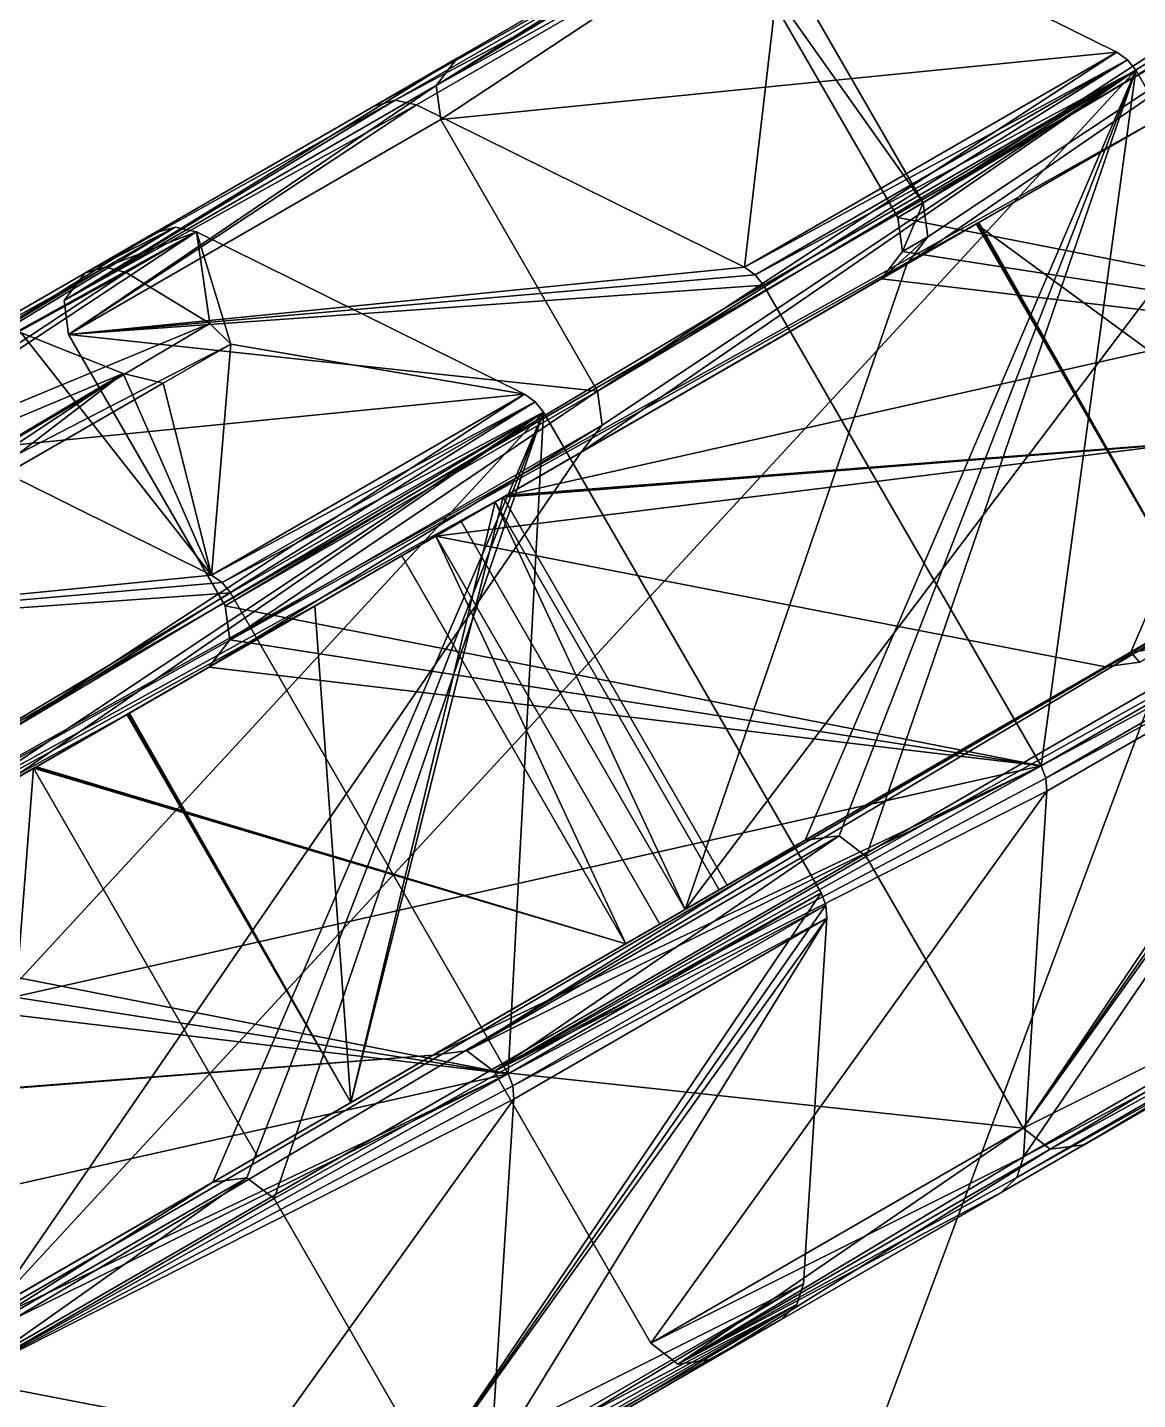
# Model space of a CAD drawing. Header units: millimetres. Extents: x -228 to 228, y -204 to 237.
# Drawn here: x -202.5 to -197.55, y -101.24 to -95.12 of the extents above; entities that cross this region are included whole.
import ezdxf

# ---------------------------------------------------------------- set-up
doc = ezdxf.new("R2010")
doc.units = ezdxf.units.MM
doc.header["$LTSCALE"] = 127.314815
for name, color, linetype in [('7944', 7, 'CONTINUOUS'), ('7966', 7, 'CONTINUOUS'), ('7967', 7, 'CONTINUOUS'), ('7968', 7, 'CONTINUOUS'), ('7969', 7, 'CONTINUOUS'), ('7970', 7, 'CONTINUOUS'), ('7971', 7, 'CONTINUOUS'), ('7972', 7, 'CONTINUOUS'), ('7973', 7, 'CONTINUOUS'), ('7974', 7, 'CONTINUOUS'), ('7975', 7, 'CONTINUOUS'), ('7976', 7, 'CONTINUOUS'), ('7977', 7, 'CONTINUOUS'), ('7978', 7, 'CONTINUOUS'), ('7979', 7, 'CONTINUOUS'), ('7980', 7, 'CONTINUOUS'), ('7981', 7, 'CONTINUOUS'), ('7982', 7, 'CONTINUOUS'), ('7983', 7, 'CONTINUOUS'), ('7984', 7, 'CONTINUOUS'), ('7985', 7, 'CONTINUOUS'), ('7990', 7, 'CONTINUOUS'), ('7994', 7, 'CONTINUOUS'), ('8001', 7, 'CONTINUOUS'), ('8002', 7, 'CONTINUOUS'), ('8003', 7, 'CONTINUOUS'), ('8004', 7, 'CONTINUOUS'), ('8007', 7, 'CONTINUOUS'), ('8008', 7, 'CONTINUOUS'), ('8009', 7, 'CONTINUOUS'), ('8011', 7, 'CONTINUOUS'), ('8018', 7, 'CONTINUOUS'), ('8019', 7, 'CONTINUOUS'), ('8020', 7, 'CONTINUOUS'), ('8032', 7, 'CONTINUOUS'), ('8033', 7, 'CONTINUOUS'), ('8036', 7, 'CONTINUOUS')]:
    doc.layers.add(name, color=color, linetype=linetype)

msp = doc.modelspace()

# ---------------------------------------------------------------- linework, layer by layer
at = {"layer": '7944', "color": 5, "linetype": 'Continuous'}
for points in [[(-210.8644, -103.0181, 262), (-214.7569, -94.3164, 262), (-184.3019, -87.6822, 964.5), (-210.8644, -103.0181, 262)], [(-209.8169, -105.1873, 262), (-183.2543, -89.8514, 964.5), (-176.7532, -102.0485, 964.5), (-209.8169, -105.1873, 262)]]:
    msp.add_3dface(points, dxfattribs=at)
at = {"layer": '7966', "color": 5, "linetype": 'Continuous'}
for points in [[(-205.0677, -82.561, 618.0253), (-205.0495, -118.3854, 262), (-190.358, -78.9933, 964.5), (-205.0677, -82.561, 618.0253)], [(-190.358, -78.9933, 964.5), (-205.0495, -118.3854, 262), (-178.4869, -103.0495, 964.5), (-190.358, -78.9933, 964.5)]]:
    msp.add_3dface(points, dxfattribs=at)
at = {"layer": '7967', "color": 5, "linetype": 'Continuous'}
for points in [[(-193.6337, -95.6286, 587.8598), (-197.2681, -97.727, 588.043), (-199.3798, -98.9462, 532.1962), (-193.6337, -95.6286, 587.8598)], [(-195.7453, -96.8478, 532.013), (-193.6337, -95.6286, 587.8598), (-199.3798, -98.9462, 532.1962), (-195.7453, -96.8478, 532.013)], [(-209.7371, -104.926, 262), (-202.6662, -100.8436, 445.279), (-196.6456, -97.3676, 608.2308), (-209.7371, -104.926, 262)], [(-201.4763, -100.1566, 476.749), (-196.6456, -97.3676, 608.2308), (-202.6662, -100.8436, 445.279), (-201.4763, -100.1566, 476.749)], [(-201.0608, -99.9167, 487.7385), (-196.6456, -97.3676, 608.2308), (-201.4763, -100.1566, 476.749), (-201.0608, -99.9167, 487.7385)], [(-199.3798, -98.9462, 532.1962), (-196.6456, -97.3676, 608.2308), (-201.0608, -99.9167, 487.7385), (-199.3798, -98.9462, 532.1962)], [(-197.2681, -97.727, 588.043), (-196.6456, -97.3676, 608.2308), (-199.3798, -98.9462, 532.1962), (-197.2681, -97.727, 588.043)], [(-197.5774, -97.9056, 483.5591), (-199.5674, -99.0545, 483.6594), (-199.6807, -99.1199, 480.6623), (-197.5774, -97.9056, 483.5591)], [(-197.6908, -97.971, 480.562), (-197.5774, -97.9056, 483.5591), (-199.6807, -99.1199, 480.6623), (-197.6908, -97.971, 480.562)], [(-199.0318, -98.7452, 445.0958), (-202.6662, -100.8436, 445.279), (-204.3284, -101.8032, 401.3209), (-199.0318, -98.7452, 445.0958)], [(-200.6939, -99.7049, 401.1376), (-199.0318, -98.7452, 445.0958), (-204.3284, -101.8032, 401.3209), (-200.6939, -99.7049, 401.1376)], [(-199.4163, -98.9672, 487.6556), (-201.0608, -99.9167, 487.7385), (-201.4763, -100.1566, 476.749), (-199.4163, -98.9672, 487.6556)], [(-199.5674, -99.0545, 483.6594), (-199.4163, -98.9672, 487.6556), (-201.4763, -100.1566, 476.749), (-199.5674, -99.0545, 483.6594)], [(-199.6807, -99.1199, 480.6623), (-199.5674, -99.0545, 483.6594), (-201.4763, -100.1566, 476.749), (-199.6807, -99.1199, 480.6623)], [(-199.8318, -99.2071, 476.6661), (-199.6807, -99.1199, 480.6623), (-201.4763, -100.1566, 476.749), (-199.8318, -99.2071, 476.6661)], [(-201.6761, -100.2719, 375.1624), (-205.3105, -102.3703, 375.3456), (-206.7082, -103.1772, 338.3808), (-201.6761, -100.2719, 375.1624)], [(-203.0738, -101.0789, 338.1976), (-201.6761, -100.2719, 375.1624), (-206.7082, -103.1772, 338.3808), (-203.0738, -101.0789, 338.1976)]]:
    msp.add_3dface(points, dxfattribs=at)
at = {"layer": '7968', "color": 5, "linetype": 'Continuous'}
for points in [[(-198.2555, -95.9877, 588.0423), (-194.6337, -93.8966, 587.8598), (-196.7453, -95.1158, 532.013), (-198.2555, -95.9877, 588.0423)], [(-200.3672, -97.2068, 532.1956), (-198.2555, -95.9877, 588.0423), (-196.7453, -95.1158, 532.013), (-200.3672, -97.2068, 532.1956)], [(-200.5674, -97.3224, 483.6594), (-198.5774, -96.1735, 483.5591), (-198.6908, -96.239, 480.562), (-200.5674, -97.3224, 483.6594)], [(-200.6807, -97.3879, 480.6623), (-200.5674, -97.3224, 483.6594), (-198.6908, -96.239, 480.562), (-200.6807, -97.3879, 480.6623)], [(-203.6537, -99.1043, 445.2784), (-200.0318, -97.0132, 445.0958), (-201.6939, -97.9728, 401.1376), (-203.6537, -99.1043, 445.2784)], [(-200.4163, -97.2352, 487.6556), (-200.5674, -97.3224, 483.6594), (-202.0482, -98.1774, 487.7379), (-200.4163, -97.2352, 487.6556)], [(-202.0482, -98.1774, 487.7379), (-200.5674, -97.3224, 483.6594), (-200.6807, -97.3879, 480.6623), (-202.0482, -98.1774, 487.7379)], [(-200.8318, -97.4751, 476.6661), (-202.0482, -98.1774, 487.7379), (-200.6807, -97.3879, 480.6623), (-200.8318, -97.4751, 476.6661)], [(-202.4637, -98.4173, 476.7484), (-202.0482, -98.1774, 487.7379), (-200.8318, -97.4751, 476.6661), (-202.4637, -98.4173, 476.7484)], [(-205.3158, -100.0639, 401.3202), (-203.6537, -99.1043, 445.2784), (-201.6939, -97.9728, 401.1376), (-205.3158, -100.0639, 401.3202)]]:
    msp.add_3dface(points, dxfattribs=at)
at = {"layer": '7969', "color": 5, "linetype": 'Continuous'}
for points in [[(-198.0587, -100.031, 445.087), (-198.7587, -98.8185, 445.087), (-200.4209, -99.7782, 401.1289), (-198.0587, -100.031, 445.087)], [(-199.7209, -100.9906, 401.1289), (-198.0587, -100.031, 445.087), (-200.4209, -99.7782, 401.1289), (-199.7209, -100.9906, 401.1289)], [(-201.403, -100.3452, 375.1537), (-202.8007, -101.1522, 338.1889), (-200.703, -101.5577, 375.1537), (-201.403, -100.3452, 375.1537)], [(-200.703, -101.5577, 375.1537), (-202.8007, -101.1522, 338.1889), (-202.1007, -102.3646, 338.1889), (-200.703, -101.5577, 375.1537)]]:
    msp.add_3dface(points, dxfattribs=at)
at = {"layer": '7970', "color": 5, "linetype": 'Continuous'}
for points in [[(-196.494, -99.3585, 445.0132), (-197.7857, -100.1043, 445.0783), (-199.4478, -101.0639, 401.1202), (-196.494, -99.3585, 445.0132)], [(-196.494, -99.3585, 445.0132), (-199.4478, -101.0639, 401.1202), (-198.1561, -100.3181, 401.0551), (-196.494, -99.3585, 445.0132)], [(-201.8277, -102.4379, 338.1802), (-200.536, -101.6921, 338.115), (-199.1383, -100.8852, 375.0798), (-201.8277, -102.4379, 338.1802)], [(-201.8277, -102.4379, 338.1802), (-199.1383, -100.8852, 375.0798), (-200.43, -101.631, 375.1449), (-201.8277, -102.4379, 338.1802)]]:
    msp.add_3dface(points, dxfattribs=at)
at = {"layer": '7971', "color": 5, "linetype": 'Continuous'}
for points in [[(-199.218, -96.2669, 401.0068), (-197.5559, -95.3073, 444.9649), (-197.9786, -98.4137, 401.0068), (-199.218, -96.2669, 401.0068)], [(-197.5559, -95.3073, 444.9649), (-196.3165, -97.454, 444.9649), (-197.9786, -98.4137, 401.0068), (-197.5559, -95.3073, 444.9649)], [(-200.2002, -96.8339, 375.0315), (-200.3584, -99.7877, 338.0667), (-201.5979, -97.6409, 338.0667), (-200.2002, -96.8339, 375.0315)], [(-198.9607, -98.9807, 375.0315), (-200.3584, -99.7877, 338.0667), (-200.2002, -96.8339, 375.0315), (-198.9607, -98.9807, 375.0315)]]:
    msp.add_3dface(points, dxfattribs=at)
at = {"layer": '7972', "color": 5, "linetype": 'Continuous'}
for points in [[(-200.5857, -95.2545, 445.0783), (-199.294, -94.5088, 445.0132), (-200.9561, -95.4684, 401.0551), (-200.5857, -95.2545, 445.0783)], [(-200.5857, -95.2545, 445.0783), (-200.9561, -95.4684, 401.0551), (-202.2478, -96.2142, 401.1202), (-200.5857, -95.2545, 445.0783)], [(-203.23, -96.7812, 375.1449), (-201.9383, -96.0354, 375.0798), (-202.2452, -96.2127, 366.9624), (-203.23, -96.7812, 375.1449)], [(-203.5369, -96.9584, 367.0275), (-203.23, -96.7812, 375.1449), (-202.2452, -96.2127, 366.9624), (-203.5369, -96.9584, 367.0275)]]:
    msp.add_3dface(points, dxfattribs=at)
at = {"layer": '7973', "color": 5, "linetype": 'Continuous'}
for points in [[(-198.5044, -95.9004, 483.5504), (-199.2044, -94.688, 483.5504), (-199.3177, -94.7534, 480.5532), (-198.5044, -95.9004, 483.5504)], [(-198.6177, -95.9658, 480.5532), (-198.5044, -95.9004, 483.5504), (-199.3177, -94.7534, 480.5532), (-198.6177, -95.9658, 480.5532)], [(-199.9587, -96.7401, 445.087), (-200.6587, -95.5276, 445.087), (-202.3209, -96.4873, 401.1289), (-199.9587, -96.7401, 445.087)], [(-201.6209, -97.6997, 401.1289), (-199.9587, -96.7401, 445.087), (-202.3209, -96.4873, 401.1289), (-201.6209, -97.6997, 401.1289)]]:
    msp.add_3dface(points, dxfattribs=at)
at = {"layer": '7974', "color": 5, "linetype": 'Continuous'}
for points in [[(-197.9522, -98.5265, 401.0082), (-196.29, -97.5669, 444.9664), (-198.0567, -100.1579, 401.0478), (-197.9522, -98.5265, 401.0082)], [(-198.0567, -100.1579, 401.0478), (-196.29, -97.5669, 444.9664), (-196.3945, -99.1983, 445.0059), (-198.0567, -100.1579, 401.0478)], [(-200.4365, -101.5319, 338.1078), (-200.332, -99.9005, 338.0682), (-198.9343, -99.0936, 375.033), (-200.4365, -101.5319, 338.1078)], [(-199.0388, -100.7249, 375.0726), (-200.4365, -101.5319, 338.1078), (-198.9343, -99.0936, 375.033), (-199.0388, -100.7249, 375.0726)]]:
    msp.add_3dface(points, dxfattribs=at)
at = {"layer": '7975', "color": 5, "linetype": 'Continuous'}
for points in [[(-200.7676, -95.4624, 401.0478), (-199.1055, -94.5028, 445.0059), (-199.3026, -96.1876, 401.0082), (-200.7676, -95.4624, 401.0478)], [(-199.3026, -96.1876, 401.0082), (-199.1055, -94.5028, 445.0059), (-197.6404, -95.228, 444.9664), (-199.3026, -96.1876, 401.0082)], [(-202.0632, -96.2104, 366.7823), (-201.7498, -96.0294, 375.0726), (-201.6898, -96.4393, 365.6859), (-202.0632, -96.2104, 366.7823)], [(-201.7498, -96.0294, 375.0726), (-200.2847, -96.7546, 375.033), (-201.5962, -96.5308, 364.5677), (-201.7498, -96.0294, 375.0726)], [(-201.6898, -96.4393, 365.6859), (-201.7498, -96.0294, 375.0726), (-201.5962, -96.5308, 364.5677), (-201.6898, -96.4393, 365.6859)], [(-201.6824, -97.5616, 338.0682), (-203.1475, -96.8364, 338.1078), (-202.5318, -96.481, 354.3904), (-201.6824, -97.5616, 338.0682)], [(-202.0763, -96.6624, 355.4644), (-201.6824, -97.5616, 338.0682), (-202.5318, -96.481, 354.3904), (-202.0763, -96.6624, 355.4644)], [(-201.5962, -96.5308, 364.5677), (-201.6824, -97.5616, 338.0682), (-201.8984, -96.7053, 356.5753), (-201.5962, -96.5308, 364.5677)], [(-200.2847, -96.7546, 375.033), (-201.6824, -97.5616, 338.0682), (-201.5962, -96.5308, 364.5677), (-200.2847, -96.7546, 375.033)], [(-201.8984, -96.7053, 356.5753), (-201.6824, -97.5616, 338.0682), (-202.0763, -96.6624, 355.4644), (-201.8984, -96.7053, 356.5753)]]:
    msp.add_3dface(points, dxfattribs=at)
at = {"layer": '7976', "color": 5, "linetype": 'Continuous'}
for points in [[(-183.2543, -89.8514, 964.5), (-209.8169, -105.1873, 262), (-196.6456, -97.3676, 608.2308), (-183.2543, -89.8514, 964.5)], [(-209.8286, -105.041, 262), (-196.6456, -97.3676, 608.2308), (-209.8169, -105.1873, 262), (-209.8286, -105.041, 262)], [(-209.7371, -104.926, 262), (-196.6456, -97.3676, 608.2308), (-209.8286, -105.041, 262), (-209.7371, -104.926, 262)]]:
    msp.add_3dface(points, dxfattribs=at)
at = {"layer": '7977', "color": 5, "linetype": 'Continuous'}
for points in [[(-210.8644, -103.0181, 262), (-184.3019, -87.6822, 964.5), (-197.5053, -95.5539, 608.2238), (-210.8644, -103.0181, 262)], [(-197.5053, -95.5539, 608.2238), (-198.2684, -95.9945, 588.043), (-210.8644, -103.0181, 262), (-197.5053, -95.5539, 608.2238)], [(-198.2684, -95.9945, 588.043), (-200.38, -97.2136, 532.1962), (-210.8644, -103.0181, 262), (-198.2684, -95.9945, 588.043)], [(-200.38, -97.2136, 532.1962), (-198.2684, -95.9945, 588.043), (-198.2619, -95.9912, 588.0427), (-200.38, -97.2136, 532.1962)], [(-200.3736, -97.2104, 532.1959), (-200.38, -97.2136, 532.1962), (-198.2619, -95.9912, 588.0427), (-200.3736, -97.2104, 532.1959)], [(-198.2555, -95.9877, 588.0423), (-200.3672, -97.2068, 532.1956), (-200.3736, -97.2104, 532.1959), (-198.2555, -95.9877, 588.0423)], [(-198.2555, -95.9877, 588.0423), (-200.3736, -97.2104, 532.1959), (-198.2619, -95.9912, 588.0427), (-198.2555, -95.9877, 588.0423)], [(-200.38, -97.2136, 532.1962), (-201.2205, -97.6989, 509.9674), (-210.8644, -103.0181, 262), (-200.38, -97.2136, 532.1962)], [(-201.2205, -97.6989, 509.9674), (-202.061, -98.1842, 487.7385), (-210.8644, -103.0181, 262), (-201.2205, -97.6989, 509.9674)], [(-202.4701, -98.4208, 476.7487), (-202.4766, -98.4241, 476.749), (-202.0546, -98.1809, 487.7382), (-202.4701, -98.4208, 476.7487)], [(-202.0546, -98.1809, 487.7382), (-202.4766, -98.4241, 476.749), (-202.061, -98.1842, 487.7385), (-202.0546, -98.1809, 487.7382)], [(-202.0482, -98.1774, 487.7379), (-202.4637, -98.4173, 476.7484), (-202.4701, -98.4208, 476.7487), (-202.0482, -98.1774, 487.7379)], [(-202.0482, -98.1774, 487.7379), (-202.4701, -98.4208, 476.7487), (-202.0546, -98.1809, 487.7382), (-202.0482, -98.1774, 487.7379)], [(-202.061, -98.1842, 487.7385), (-202.4766, -98.4241, 476.749), (-210.8644, -103.0181, 262), (-202.061, -98.1842, 487.7385)], [(-202.4766, -98.4241, 476.749), (-203.0715, -98.7676, 461.014), (-210.8644, -103.0181, 262), (-202.4766, -98.4241, 476.749)]]:
    msp.add_3dface(points, dxfattribs=at)
at = {"layer": '7978', "color": 5, "linetype": 'Continuous'}
for points in [[(-198.0587, -100.031, 445.087), (-199.7209, -100.9906, 401.1289), (-199.5995, -101.0838, 401.1264), (-198.0587, -100.031, 445.087)], [(-197.9373, -100.1242, 445.0845), (-198.0587, -100.031, 445.087), (-199.5995, -101.0838, 401.1264), (-197.9373, -100.1242, 445.0845)], [(-197.9373, -100.1242, 445.0845), (-199.5995, -101.0838, 401.1264), (-199.4478, -101.0639, 401.1202), (-197.9373, -100.1242, 445.0845)], [(-197.7857, -100.1043, 445.0783), (-197.9373, -100.1242, 445.0845), (-199.4478, -101.0639, 401.1202), (-197.7857, -100.1043, 445.0783)]]:
    msp.add_3dface(points, dxfattribs=at)
at = {"layer": '7979', "color": 5, "linetype": 'Continuous'}
for points in [[(-200.6788, -95.3759, 445.0845), (-200.5857, -95.2545, 445.0783), (-202.3409, -96.3355, 401.1264), (-200.6788, -95.3759, 445.0845)], [(-200.5857, -95.2545, 445.0783), (-202.2478, -96.2142, 401.1202), (-202.3409, -96.3355, 401.1264), (-200.5857, -95.2545, 445.0783)], [(-202.3209, -96.4873, 401.1289), (-200.6788, -95.3759, 445.0845), (-202.3409, -96.3355, 401.1264), (-202.3209, -96.4873, 401.1289)], [(-202.3209, -96.4873, 401.1289), (-200.6587, -95.5276, 445.087), (-200.6788, -95.3759, 445.0845), (-202.3209, -96.4873, 401.1289)]]:
    msp.add_3dface(points, dxfattribs=at)
at = {"layer": '7980', "color": 5, "linetype": 'Continuous'}
for points in [[(-199.294, -94.5088, 445.0132), (-199.2005, -94.4821, 445.0091), (-200.9561, -95.4684, 401.0551), (-199.294, -94.5088, 445.0132)], [(-199.2005, -94.4821, 445.0091), (-200.8626, -95.4417, 401.051), (-200.9561, -95.4684, 401.0551), (-199.2005, -94.4821, 445.0091)], [(-199.2005, -94.4821, 445.0091), (-199.1055, -94.5028, 445.0059), (-200.8626, -95.4417, 401.051), (-199.2005, -94.4821, 445.0091)], [(-199.1055, -94.5028, 445.0059), (-200.7676, -95.4624, 401.0478), (-200.8626, -95.4417, 401.051), (-199.1055, -94.5028, 445.0059)], [(-201.9383, -96.0354, 375.0798), (-201.8448, -96.0088, 375.0757), (-202.2452, -96.2127, 366.9624), (-201.9383, -96.0354, 375.0798)], [(-201.8448, -96.0088, 375.0757), (-202.1564, -96.187, 366.9169), (-202.2452, -96.2127, 366.9624), (-201.8448, -96.0088, 375.0757)], [(-201.8448, -96.0088, 375.0757), (-201.7498, -96.0294, 375.0726), (-202.1564, -96.187, 366.9169), (-201.8448, -96.0088, 375.0757)], [(-201.7498, -96.0294, 375.0726), (-202.0632, -96.2104, 366.7823), (-202.1564, -96.187, 366.9169), (-201.7498, -96.0294, 375.0726)]]:
    msp.add_3dface(points, dxfattribs=at)
at = {"layer": '7981', "color": 5, "linetype": 'Continuous'}
for points in [[(-198.0567, -100.1579, 401.0478), (-196.3945, -99.1983, 445.0059), (-196.4242, -99.2909, 445.0091), (-198.0567, -100.1579, 401.0478)], [(-198.0567, -100.1579, 401.0478), (-196.4242, -99.2909, 445.0091), (-198.0863, -100.2505, 401.051), (-198.0567, -100.1579, 401.0478)], [(-196.4242, -99.2909, 445.0091), (-196.494, -99.3585, 445.0132), (-198.0863, -100.2505, 401.051), (-196.4242, -99.2909, 445.0091)], [(-196.494, -99.3585, 445.0132), (-198.1561, -100.3181, 401.0551), (-198.0863, -100.2505, 401.051), (-196.494, -99.3585, 445.0132)], [(-200.4365, -101.5319, 338.1078), (-199.0388, -100.7249, 375.0726), (-199.0685, -100.8176, 375.0757), (-200.4365, -101.5319, 338.1078)], [(-200.4661, -101.6245, 338.1109), (-200.4365, -101.5319, 338.1078), (-199.0685, -100.8176, 375.0757), (-200.4661, -101.6245, 338.1109)], [(-200.4661, -101.6245, 338.1109), (-199.0685, -100.8176, 375.0757), (-199.1383, -100.8852, 375.0798), (-200.4661, -101.6245, 338.1109)], [(-200.536, -101.6921, 338.115), (-200.4661, -101.6245, 338.1109), (-199.1383, -100.8852, 375.0798), (-200.536, -101.6921, 338.115)]]:
    msp.add_3dface(points, dxfattribs=at)
at = {"layer": '7982', "color": 5, "linetype": 'Continuous'}
for points in [[(-197.9786, -98.4137, 401.0068), (-196.3165, -97.454, 444.9649), (-196.2949, -97.5085, 444.9653), (-197.9786, -98.4137, 401.0068)], [(-197.957, -98.4681, 401.0072), (-197.9786, -98.4137, 401.0068), (-196.2949, -97.5085, 444.9653), (-197.957, -98.4681, 401.0072)], [(-196.29, -97.5669, 444.9664), (-197.957, -98.4681, 401.0072), (-196.2949, -97.5085, 444.9653), (-196.29, -97.5669, 444.9664)], [(-196.29, -97.5669, 444.9664), (-197.9522, -98.5265, 401.0082), (-197.957, -98.4681, 401.0072), (-196.29, -97.5669, 444.9664)], [(-200.3584, -99.7877, 338.0667), (-198.9607, -98.9807, 375.0315), (-198.9392, -99.0352, 375.0319), (-200.3584, -99.7877, 338.0667)], [(-200.3369, -99.8422, 338.0671), (-200.3584, -99.7877, 338.0667), (-198.9392, -99.0352, 375.0319), (-200.3369, -99.8422, 338.0671)], [(-198.9343, -99.0936, 375.033), (-200.3369, -99.8422, 338.0671), (-198.9392, -99.0352, 375.0319), (-198.9343, -99.0936, 375.033)], [(-198.9343, -99.0936, 375.033), (-200.332, -99.9005, 338.0682), (-200.3369, -99.8422, 338.0671), (-198.9343, -99.0936, 375.033)]]:
    msp.add_3dface(points, dxfattribs=at)
at = {"layer": '7983', "color": 5, "linetype": 'Continuous'}
for points in [[(-199.3026, -96.1876, 401.0082), (-197.6404, -95.228, 444.9664), (-197.5923, -95.2614, 444.9653), (-199.3026, -96.1876, 401.0082)], [(-199.3026, -96.1876, 401.0082), (-197.5923, -95.2614, 444.9653), (-199.2544, -96.221, 401.0072), (-199.3026, -96.1876, 401.0082)], [(-197.5923, -95.2614, 444.9653), (-197.5559, -95.3073, 444.9649), (-199.2544, -96.221, 401.0072), (-197.5923, -95.2614, 444.9653)], [(-197.5559, -95.3073, 444.9649), (-199.218, -96.2669, 401.0068), (-199.2544, -96.221, 401.0072), (-197.5559, -95.3073, 444.9649)], [(-201.6824, -97.5616, 338.0682), (-200.2847, -96.7546, 375.033), (-200.2366, -96.788, 375.0319), (-201.6824, -97.5616, 338.0682)], [(-201.6824, -97.5616, 338.0682), (-200.2366, -96.788, 375.0319), (-201.6343, -97.595, 338.0671), (-201.6824, -97.5616, 338.0682)], [(-200.2366, -96.788, 375.0319), (-200.2002, -96.8339, 375.0315), (-201.6343, -97.595, 338.0671), (-200.2366, -96.788, 375.0319)], [(-200.2002, -96.8339, 375.0315), (-201.5979, -97.6409, 338.0667), (-201.6343, -97.595, 338.0671), (-200.2002, -96.8339, 375.0315)]]:
    msp.add_3dface(points, dxfattribs=at)
at = {"layer": '7984', "color": 5, "linetype": 'Continuous'}
for points in [[(-198.5044, -95.9004, 483.5504), (-198.6177, -95.9658, 480.5532), (-198.5977, -96.1176, 480.5558), (-198.5044, -95.9004, 483.5504)], [(-198.5044, -95.9004, 483.5504), (-198.5977, -96.1176, 480.5558), (-198.4844, -96.0521, 483.5529), (-198.5044, -95.9004, 483.5504)], [(-198.6908, -96.239, 480.562), (-198.5774, -96.1735, 483.5591), (-198.4844, -96.0521, 483.5529), (-198.6908, -96.239, 480.562)], [(-198.5977, -96.1176, 480.5558), (-198.6908, -96.239, 480.562), (-198.4844, -96.0521, 483.5529), (-198.5977, -96.1176, 480.5558)], [(-199.9587, -96.7401, 445.087), (-201.6209, -97.6997, 401.1289), (-201.6008, -97.8514, 401.1315), (-199.9587, -96.7401, 445.087)], [(-199.9587, -96.7401, 445.087), (-201.6008, -97.8514, 401.1315), (-199.9387, -96.8918, 445.0896), (-199.9587, -96.7401, 445.087)], [(-201.6939, -97.9728, 401.1376), (-200.0318, -97.0132, 445.0958), (-199.9387, -96.8918, 445.0896), (-201.6939, -97.9728, 401.1376)], [(-201.6008, -97.8514, 401.1315), (-201.6939, -97.9728, 401.1376), (-199.9387, -96.8918, 445.0896), (-201.6008, -97.8514, 401.1315)]]:
    msp.add_3dface(points, dxfattribs=at)
at = {"layer": '7985', "color": 5, "linetype": 'Continuous'}
for points in [[(-197.5774, -97.9056, 483.5591), (-197.6908, -97.971, 480.562), (-197.5391, -97.9511, 480.5558), (-197.5774, -97.9056, 483.5591)], [(-197.5774, -97.9056, 483.5591), (-197.5391, -97.9511, 480.5558), (-197.4258, -97.8857, 483.5529), (-197.5774, -97.9056, 483.5591)], [(-199.0318, -98.7452, 445.0958), (-200.5423, -99.685, 401.1315), (-198.8801, -98.7253, 445.0896), (-199.0318, -98.7452, 445.0958)], [(-200.5423, -99.685, 401.1315), (-200.4209, -99.7782, 401.1289), (-198.8801, -98.7253, 445.0896), (-200.5423, -99.685, 401.1315)], [(-200.4209, -99.7782, 401.1289), (-198.7587, -98.8185, 445.087), (-198.8801, -98.7253, 445.0896), (-200.4209, -99.7782, 401.1289)], [(-199.0318, -98.7452, 445.0958), (-200.6939, -99.7049, 401.1376), (-200.5423, -99.685, 401.1315), (-199.0318, -98.7452, 445.0958)], [(-201.6761, -100.2719, 375.1624), (-202.9221, -101.059, 338.1914), (-201.5244, -100.252, 375.1562), (-201.6761, -100.2719, 375.1624)], [(-202.9221, -101.059, 338.1914), (-202.8007, -101.1522, 338.1889), (-201.5244, -100.252, 375.1562), (-202.9221, -101.059, 338.1914)], [(-202.8007, -101.1522, 338.1889), (-201.403, -100.3452, 375.1537), (-201.5244, -100.252, 375.1562), (-202.8007, -101.1522, 338.1889)], [(-201.6761, -100.2719, 375.1624), (-203.0738, -101.0789, 338.1976), (-202.9221, -101.059, 338.1914), (-201.6761, -100.2719, 375.1624)]]:
    msp.add_3dface(points, dxfattribs=at)
at = {"layer": '7990', "color": 5, "linetype": 'Continuous'}
for points in [[(-201.0608, -99.9167, 487.7385), (-201.2205, -97.6989, 509.9674), (-200.38, -97.2136, 532.1962), (-201.0608, -99.9167, 487.7385)], [(-199.3798, -98.9462, 532.1962), (-201.0608, -99.9167, 487.7385), (-200.38, -97.2136, 532.1962), (-199.3798, -98.9462, 532.1962)], [(-201.0608, -99.9167, 487.7385), (-202.061, -98.1842, 487.7385), (-201.2205, -97.6989, 509.9674), (-201.0608, -99.9167, 487.7385)], [(-202.6662, -100.8436, 445.279), (-203.0715, -98.7676, 461.014), (-202.4766, -98.4241, 476.749), (-202.6662, -100.8436, 445.279)], [(-201.4763, -100.1566, 476.749), (-202.6662, -100.8436, 445.279), (-202.4766, -98.4241, 476.749), (-201.4763, -100.1566, 476.749)]]:
    msp.add_3dface(points, dxfattribs=at)
at = {"layer": '7994', "color": 5, "linetype": 'Continuous'}
for points in [[(-204.7007, -97.8613, 338.1889), (-203.1475, -96.8364, 338.1078), (-201.6824, -97.5616, 338.0682), (-204.7007, -97.8613, 338.1889)], [(-204.7007, -97.8613, 338.1889), (-201.6824, -97.5616, 338.0682), (-201.6343, -97.595, 338.0671), (-204.7007, -97.8613, 338.1889)], [(-201.5979, -97.6409, 338.0667), (-204.7007, -97.8613, 338.1889), (-201.6343, -97.595, 338.0671), (-201.5979, -97.6409, 338.0667)], [(-204.7007, -97.8613, 338.1889), (-201.5979, -97.6409, 338.0667), (-204.0007, -99.0737, 338.1889), (-204.7007, -97.8613, 338.1889)], [(-201.5979, -97.6409, 338.0667), (-200.3584, -99.7877, 338.0667), (-204.0007, -99.0737, 338.1889), (-201.5979, -97.6409, 338.0667)], [(-204.0007, -99.0737, 338.1889), (-200.3584, -99.7877, 338.0667), (-203.9807, -99.2255, 338.1914), (-204.0007, -99.0737, 338.1889)], [(-200.3584, -99.7877, 338.0667), (-204.0738, -99.3468, 338.1976), (-203.9807, -99.2255, 338.1914), (-200.3584, -99.7877, 338.0667)], [(-207.6956, -101.4379, 338.3802), (-204.0738, -99.3468, 338.1976), (-200.3584, -99.7877, 338.0667), (-207.6956, -101.4379, 338.3802)], [(-203.0738, -101.0789, 338.1976), (-207.6956, -101.4379, 338.3802), (-200.3584, -99.7877, 338.0667), (-203.0738, -101.0789, 338.1976)], [(-203.0738, -101.0789, 338.1976), (-200.3584, -99.7877, 338.0667), (-202.9221, -101.059, 338.1914), (-203.0738, -101.0789, 338.1976)], [(-200.3584, -99.7877, 338.0667), (-202.8007, -101.1522, 338.1889), (-202.9221, -101.059, 338.1914), (-200.3584, -99.7877, 338.0667)], [(-202.8007, -101.1522, 338.1889), (-200.3584, -99.7877, 338.0667), (-200.3369, -99.8422, 338.0671), (-202.8007, -101.1522, 338.1889)], [(-200.332, -99.9005, 338.0682), (-202.8007, -101.1522, 338.1889), (-200.3369, -99.8422, 338.0671), (-200.332, -99.9005, 338.0682)], [(-202.1007, -102.3646, 338.1889), (-202.8007, -101.1522, 338.1889), (-200.332, -99.9005, 338.0682), (-202.1007, -102.3646, 338.1889)], [(-202.1007, -102.3646, 338.1889), (-200.332, -99.9005, 338.0682), (-200.4365, -101.5319, 338.1078), (-202.1007, -102.3646, 338.1889)]]:
    msp.add_3dface(points, dxfattribs=at)
at = {"layer": '8001', "color": 5, "linetype": 'Continuous'}
for points in [[(-201.0608, -99.9167, 487.7385), (-200.4163, -97.2352, 487.6556), (-202.0482, -98.1774, 487.7379), (-201.0608, -99.9167, 487.7385)], [(-201.0608, -99.9167, 487.7385), (-199.4163, -98.9672, 487.6556), (-200.4163, -97.2352, 487.6556), (-201.0608, -99.9167, 487.7385)], [(-201.0608, -99.9167, 487.7385), (-202.0546, -98.1809, 487.7382), (-202.061, -98.1842, 487.7385), (-201.0608, -99.9167, 487.7385)], [(-201.0608, -99.9167, 487.7385), (-202.0482, -98.1774, 487.7379), (-202.0546, -98.1809, 487.7382), (-201.0608, -99.9167, 487.7385)]]:
    msp.add_3dface(points, dxfattribs=at)
at = {"layer": '8002', "color": 5, "linetype": 'Continuous'}
for points in [[(-200.3672, -97.2068, 532.1956), (-196.7453, -95.1158, 532.013), (-193.03, -95.5566, 531.8821), (-200.3672, -97.2068, 532.1956)], [(-195.7453, -96.8478, 532.013), (-200.3672, -97.2068, 532.1956), (-193.03, -95.5566, 531.8821), (-195.7453, -96.8478, 532.013)], [(-195.7453, -96.8478, 532.013), (-199.3798, -98.9462, 532.1962), (-200.38, -97.2136, 532.1962), (-195.7453, -96.8478, 532.013)], [(-195.7453, -96.8478, 532.013), (-200.38, -97.2136, 532.1962), (-200.3736, -97.2104, 532.1959), (-195.7453, -96.8478, 532.013)], [(-200.3672, -97.2068, 532.1956), (-195.7453, -96.8478, 532.013), (-200.3736, -97.2104, 532.1959), (-200.3672, -97.2068, 532.1956)]]:
    msp.add_3dface(points, dxfattribs=at)
at = {"layer": '8003', "color": 5, "linetype": 'Continuous'}
for points in [[(-200.6788, -95.3759, 445.0845), (-199.1055, -94.5028, 445.0059), (-199.2005, -94.4821, 445.0091), (-200.6788, -95.3759, 445.0845)], [(-199.294, -94.5088, 445.0132), (-200.6788, -95.3759, 445.0845), (-199.2005, -94.4821, 445.0091), (-199.294, -94.5088, 445.0132)], [(-200.6587, -95.5276, 445.087), (-199.1055, -94.5028, 445.0059), (-200.6788, -95.3759, 445.0845), (-200.6587, -95.5276, 445.087)], [(-199.1055, -94.5028, 445.0059), (-200.6587, -95.5276, 445.087), (-197.6404, -95.228, 444.9664), (-199.1055, -94.5028, 445.0059)], [(-200.5857, -95.2545, 445.0783), (-200.6788, -95.3759, 445.0845), (-199.294, -94.5088, 445.0132), (-200.5857, -95.2545, 445.0783)], [(-200.6587, -95.5276, 445.087), (-199.9587, -96.7401, 445.087), (-197.6404, -95.228, 444.9664), (-200.6587, -95.5276, 445.087)], [(-197.6404, -95.228, 444.9664), (-199.9587, -96.7401, 445.087), (-197.5923, -95.2614, 444.9653), (-197.6404, -95.228, 444.9664)], [(-199.9587, -96.7401, 445.087), (-197.5559, -95.3073, 444.9649), (-197.5923, -95.2614, 444.9653), (-199.9587, -96.7401, 445.087)], [(-202.6662, -100.8436, 445.279), (-199.0318, -98.7452, 445.0958), (-197.5559, -95.3073, 444.9649), (-202.6662, -100.8436, 445.279)], [(-200.0318, -97.0132, 445.0958), (-202.6662, -100.8436, 445.279), (-197.5559, -95.3073, 444.9649), (-200.0318, -97.0132, 445.0958)], [(-200.0318, -97.0132, 445.0958), (-197.5559, -95.3073, 444.9649), (-199.9387, -96.8918, 445.0896), (-200.0318, -97.0132, 445.0958)], [(-197.5559, -95.3073, 444.9649), (-199.9587, -96.7401, 445.087), (-199.9387, -96.8918, 445.0896), (-197.5559, -95.3073, 444.9649)], [(-197.5559, -95.3073, 444.9649), (-199.0318, -98.7452, 445.0958), (-198.8801, -98.7253, 445.0896), (-197.5559, -95.3073, 444.9649)], [(-198.7587, -98.8185, 445.087), (-197.5559, -95.3073, 444.9649), (-198.8801, -98.7253, 445.0896), (-198.7587, -98.8185, 445.087)], [(-198.7587, -98.8185, 445.087), (-196.3165, -97.454, 444.9649), (-197.5559, -95.3073, 444.9649), (-198.7587, -98.8185, 445.087)], [(-202.6662, -100.8436, 445.279), (-200.0318, -97.0132, 445.0958), (-203.6537, -99.1043, 445.2784), (-202.6662, -100.8436, 445.279)], [(-198.7587, -98.8185, 445.087), (-198.0587, -100.031, 445.087), (-196.3165, -97.454, 444.9649), (-198.7587, -98.8185, 445.087)], [(-196.3165, -97.454, 444.9649), (-198.0587, -100.031, 445.087), (-196.2949, -97.5085, 444.9653), (-196.3165, -97.454, 444.9649)], [(-198.0587, -100.031, 445.087), (-196.29, -97.5669, 444.9664), (-196.2949, -97.5085, 444.9653), (-198.0587, -100.031, 445.087)], [(-196.29, -97.5669, 444.9664), (-198.0587, -100.031, 445.087), (-196.3945, -99.1983, 445.0059), (-196.29, -97.5669, 444.9664)], [(-196.3945, -99.1983, 445.0059), (-198.0587, -100.031, 445.087), (-197.9373, -100.1242, 445.0845), (-196.3945, -99.1983, 445.0059)], [(-196.4242, -99.2909, 445.0091), (-196.3945, -99.1983, 445.0059), (-197.9373, -100.1242, 445.0845), (-196.4242, -99.2909, 445.0091)], [(-197.7857, -100.1043, 445.0783), (-196.4242, -99.2909, 445.0091), (-197.9373, -100.1242, 445.0845), (-197.7857, -100.1043, 445.0783)], [(-196.494, -99.3585, 445.0132), (-196.4242, -99.2909, 445.0091), (-197.7857, -100.1043, 445.0783), (-196.494, -99.3585, 445.0132)]]:
    msp.add_3dface(points, dxfattribs=at)
at = {"layer": '8004', "color": 5, "linetype": 'Continuous'}
for points in [[(-199.8318, -99.2071, 476.6661), (-202.4637, -98.4173, 476.7484), (-200.8318, -97.4751, 476.6661), (-199.8318, -99.2071, 476.6661)], [(-199.8318, -99.2071, 476.6661), (-202.4766, -98.4241, 476.749), (-202.4701, -98.4208, 476.7487), (-199.8318, -99.2071, 476.6661)], [(-199.8318, -99.2071, 476.6661), (-201.4763, -100.1566, 476.749), (-202.4766, -98.4241, 476.749), (-199.8318, -99.2071, 476.6661)], [(-202.4637, -98.4173, 476.7484), (-199.8318, -99.2071, 476.6661), (-202.4701, -98.4208, 476.7487), (-202.4637, -98.4173, 476.7484)]]:
    msp.add_3dface(points, dxfattribs=at)
at = {"layer": '8007', "color": 5, "linetype": 'Continuous'}
for points in [[(-203.3231, -96.9026, 375.1511), (-201.7498, -96.0294, 375.0726), (-201.8448, -96.0088, 375.0757), (-203.3231, -96.9026, 375.1511)], [(-201.9383, -96.0354, 375.0798), (-203.3231, -96.9026, 375.1511), (-201.8448, -96.0088, 375.0757), (-201.9383, -96.0354, 375.0798)], [(-203.303, -97.0543, 375.1537), (-201.7498, -96.0294, 375.0726), (-203.3231, -96.9026, 375.1511), (-203.303, -97.0543, 375.1537)], [(-203.23, -96.7812, 375.1449), (-203.3231, -96.9026, 375.1511), (-201.9383, -96.0354, 375.0798), (-203.23, -96.7812, 375.1449)], [(-203.303, -97.0543, 375.1537), (-200.2847, -96.7546, 375.033), (-201.7498, -96.0294, 375.0726), (-203.303, -97.0543, 375.1537)], [(-203.303, -97.0543, 375.1537), (-202.603, -98.2668, 375.1537), (-200.2847, -96.7546, 375.033), (-203.303, -97.0543, 375.1537)], [(-200.2847, -96.7546, 375.033), (-202.603, -98.2668, 375.1537), (-200.2366, -96.788, 375.0319), (-200.2847, -96.7546, 375.033)], [(-202.603, -98.2668, 375.1537), (-200.2002, -96.8339, 375.0315), (-200.2366, -96.788, 375.0319), (-202.603, -98.2668, 375.1537)], [(-205.3105, -102.3703, 375.3456), (-201.6761, -100.2719, 375.1624), (-200.2002, -96.8339, 375.0315), (-205.3105, -102.3703, 375.3456)], [(-202.6761, -98.5399, 375.1624), (-205.3105, -102.3703, 375.3456), (-200.2002, -96.8339, 375.0315), (-202.6761, -98.5399, 375.1624)], [(-202.6761, -98.5399, 375.1624), (-200.2002, -96.8339, 375.0315), (-202.583, -98.4185, 375.1562), (-202.6761, -98.5399, 375.1624)], [(-200.2002, -96.8339, 375.0315), (-202.603, -98.2668, 375.1537), (-202.583, -98.4185, 375.1562), (-200.2002, -96.8339, 375.0315)], [(-200.2002, -96.8339, 375.0315), (-201.6761, -100.2719, 375.1624), (-201.5244, -100.252, 375.1562), (-200.2002, -96.8339, 375.0315)], [(-201.403, -100.3452, 375.1537), (-200.2002, -96.8339, 375.0315), (-201.5244, -100.252, 375.1562), (-201.403, -100.3452, 375.1537)], [(-201.403, -100.3452, 375.1537), (-198.9607, -98.9807, 375.0315), (-200.2002, -96.8339, 375.0315), (-201.403, -100.3452, 375.1537)], [(-201.403, -100.3452, 375.1537), (-200.703, -101.5577, 375.1537), (-198.9607, -98.9807, 375.0315), (-201.403, -100.3452, 375.1537)], [(-198.9607, -98.9807, 375.0315), (-200.703, -101.5577, 375.1537), (-198.9392, -99.0352, 375.0319), (-198.9607, -98.9807, 375.0315)], [(-200.703, -101.5577, 375.1537), (-198.9343, -99.0936, 375.033), (-198.9392, -99.0352, 375.0319), (-200.703, -101.5577, 375.1537)], [(-200.703, -101.5577, 375.1537), (-199.0388, -100.7249, 375.0726), (-198.9343, -99.0936, 375.033), (-200.703, -101.5577, 375.1537)], [(-199.0388, -100.7249, 375.0726), (-200.703, -101.5577, 375.1537), (-200.5816, -101.6509, 375.1511), (-199.0388, -100.7249, 375.0726)], [(-199.0685, -100.8176, 375.0757), (-199.0388, -100.7249, 375.0726), (-200.5816, -101.6509, 375.1511), (-199.0685, -100.8176, 375.0757)], [(-200.43, -101.631, 375.1449), (-199.0685, -100.8176, 375.0757), (-200.5816, -101.6509, 375.1511), (-200.43, -101.631, 375.1449)], [(-199.1383, -100.8852, 375.0798), (-199.0685, -100.8176, 375.0757), (-200.43, -101.631, 375.1449), (-199.1383, -100.8852, 375.0798)]]:
    msp.add_3dface(points, dxfattribs=at)
at = {"layer": '8008', "color": 5, "linetype": 'Continuous'}
for points in [[(-200.8626, -95.4417, 401.051), (-200.7676, -95.4624, 401.0478), (-202.3409, -96.3355, 401.1264), (-200.8626, -95.4417, 401.051)], [(-202.2478, -96.2142, 401.1202), (-200.8626, -95.4417, 401.051), (-202.3409, -96.3355, 401.1264), (-202.2478, -96.2142, 401.1202)], [(-200.7676, -95.4624, 401.0478), (-202.3209, -96.4873, 401.1289), (-202.3409, -96.3355, 401.1264), (-200.7676, -95.4624, 401.0478)], [(-202.3209, -96.4873, 401.1289), (-200.7676, -95.4624, 401.0478), (-199.3026, -96.1876, 401.0082), (-202.3209, -96.4873, 401.1289)], [(-200.9561, -95.4684, 401.0551), (-200.8626, -95.4417, 401.051), (-202.2478, -96.2142, 401.1202), (-200.9561, -95.4684, 401.0551)], [(-202.3209, -96.4873, 401.1289), (-199.3026, -96.1876, 401.0082), (-199.2544, -96.221, 401.0072), (-202.3209, -96.4873, 401.1289)], [(-199.218, -96.2669, 401.0068), (-202.3209, -96.4873, 401.1289), (-199.2544, -96.221, 401.0072), (-199.218, -96.2669, 401.0068)], [(-199.218, -96.2669, 401.0068), (-201.6209, -97.6997, 401.1289), (-202.3209, -96.4873, 401.1289), (-199.218, -96.2669, 401.0068)], [(-199.218, -96.2669, 401.0068), (-197.9786, -98.4137, 401.0068), (-201.6209, -97.6997, 401.1289), (-199.218, -96.2669, 401.0068)], [(-201.6209, -97.6997, 401.1289), (-197.9786, -98.4137, 401.0068), (-201.6008, -97.8514, 401.1315), (-201.6209, -97.6997, 401.1289)], [(-197.9786, -98.4137, 401.0068), (-201.6939, -97.9728, 401.1376), (-201.6008, -97.8514, 401.1315), (-197.9786, -98.4137, 401.0068)], [(-205.3158, -100.0639, 401.3202), (-201.6939, -97.9728, 401.1376), (-197.9786, -98.4137, 401.0068), (-205.3158, -100.0639, 401.3202)], [(-200.6939, -99.7049, 401.1376), (-205.3158, -100.0639, 401.3202), (-197.9786, -98.4137, 401.0068), (-200.6939, -99.7049, 401.1376)], [(-200.6939, -99.7049, 401.1376), (-197.9786, -98.4137, 401.0068), (-200.5423, -99.685, 401.1315), (-200.6939, -99.7049, 401.1376)], [(-197.9786, -98.4137, 401.0068), (-200.4209, -99.7782, 401.1289), (-200.5423, -99.685, 401.1315), (-197.9786, -98.4137, 401.0068)], [(-200.4209, -99.7782, 401.1289), (-197.9786, -98.4137, 401.0068), (-197.957, -98.4681, 401.0072), (-200.4209, -99.7782, 401.1289)], [(-197.9522, -98.5265, 401.0082), (-200.4209, -99.7782, 401.1289), (-197.957, -98.4681, 401.0072), (-197.9522, -98.5265, 401.0082)], [(-199.7209, -100.9906, 401.1289), (-200.4209, -99.7782, 401.1289), (-197.9522, -98.5265, 401.0082), (-199.7209, -100.9906, 401.1289)], [(-199.7209, -100.9906, 401.1289), (-197.9522, -98.5265, 401.0082), (-198.0567, -100.1579, 401.0478), (-199.7209, -100.9906, 401.1289)], [(-200.6939, -99.7049, 401.1376), (-204.3284, -101.8032, 401.3209), (-205.3286, -100.0707, 401.3209), (-200.6939, -99.7049, 401.1376)], [(-200.6939, -99.7049, 401.1376), (-205.3286, -100.0707, 401.3209), (-205.3222, -100.0674, 401.3206), (-200.6939, -99.7049, 401.1376)], [(-205.3158, -100.0639, 401.3202), (-200.6939, -99.7049, 401.1376), (-205.3222, -100.0674, 401.3206), (-205.3158, -100.0639, 401.3202)], [(-199.7209, -100.9906, 401.1289), (-198.0567, -100.1579, 401.0478), (-199.5995, -101.0838, 401.1264), (-199.7209, -100.9906, 401.1289)], [(-199.5995, -101.0838, 401.1264), (-198.0567, -100.1579, 401.0478), (-198.0863, -100.2505, 401.051), (-199.5995, -101.0838, 401.1264)], [(-198.1561, -100.3181, 401.0551), (-199.5995, -101.0838, 401.1264), (-198.0863, -100.2505, 401.051), (-198.1561, -100.3181, 401.0551)], [(-199.4478, -101.0639, 401.1202), (-199.5995, -101.0838, 401.1264), (-198.1561, -100.3181, 401.0551), (-199.4478, -101.0639, 401.1202)]]:
    msp.add_3dface(points, dxfattribs=at)
at = {"layer": '8009', "color": 5, "linetype": 'Continuous'}
for points in [[(-197.2681, -97.727, 588.043), (-194.6337, -93.8966, 587.8598), (-198.2555, -95.9877, 588.0423), (-197.2681, -97.727, 588.043)], [(-198.2684, -95.9945, 588.043), (-197.2681, -97.727, 588.043), (-198.2619, -95.9912, 588.0427), (-198.2684, -95.9945, 588.043)], [(-197.2681, -97.727, 588.043), (-198.2555, -95.9877, 588.0423), (-198.2619, -95.9912, 588.0427), (-197.2681, -97.727, 588.043)]]:
    msp.add_3dface(points, dxfattribs=at)
at = {"layer": '8011', "color": 5, "linetype": 'Continuous'}
for points in [[(-196.505, -97.2864, 608.2238), (-198.2684, -95.9945, 588.043), (-197.5053, -95.5539, 608.2238), (-196.505, -97.2864, 608.2238)], [(-196.505, -97.2864, 608.2238), (-197.2681, -97.727, 588.043), (-198.2684, -95.9945, 588.043), (-196.505, -97.2864, 608.2238)]]:
    msp.add_3dface(points, dxfattribs=at)
at = {"layer": '8018', "color": 5, "linetype": 'Continuous'}
for points in [[(-202.0632, -96.2104, 366.7823), (-203.6318, -97.075, 366.9317), (-202.1564, -96.187, 366.9169), (-202.0632, -96.2104, 366.7823)], [(-203.6318, -97.075, 366.9317), (-203.5369, -96.9584, 367.0275), (-202.1564, -96.187, 366.9169), (-203.6318, -97.075, 366.9317)], [(-202.0632, -96.2104, 366.7823), (-203.6256, -97.2406, 366.6214), (-203.6318, -97.075, 366.9317), (-202.0632, -96.2104, 366.7823)], [(-203.6256, -97.2406, 366.6214), (-202.0632, -96.2104, 366.7823), (-201.6898, -96.4393, 365.6859), (-203.6256, -97.2406, 366.6214)], [(-202.1564, -96.187, 366.9169), (-203.5369, -96.9584, 367.0275), (-202.2452, -96.2127, 366.9624), (-202.1564, -96.187, 366.9169)], [(-203.5124, -97.5204, 365.6627), (-203.6256, -97.2406, 366.6214), (-201.6898, -96.4393, 365.6859), (-203.5124, -97.5204, 365.6627)], [(-203.5124, -97.5204, 365.6627), (-201.6898, -96.4393, 365.6859), (-201.5962, -96.5308, 364.5677), (-203.5124, -97.5204, 365.6627)], [(-203.5124, -97.5204, 365.6627), (-201.5962, -96.5308, 364.5677), (-202.5479, -97.0803, 364.6157), (-203.5124, -97.5204, 365.6627)]]:
    msp.add_3dface(points, dxfattribs=at)
at = {"layer": '8019', "color": 5, "linetype": 'Continuous'}
for points in [[(-201.5962, -96.5308, 364.5677), (-201.8984, -96.7053, 356.5753), (-202.5479, -97.0803, 364.6157), (-201.5962, -96.5308, 364.5677)], [(-201.8984, -96.7053, 356.5753), (-203.4997, -97.6297, 364.6637), (-202.5479, -97.0803, 364.6157), (-201.8984, -96.7053, 356.5753)], [(-203.4997, -97.6297, 364.6637), (-201.8984, -96.7053, 356.5753), (-202.8502, -97.2547, 356.6233), (-203.4997, -97.6297, 364.6637)]]:
    msp.add_3dface(points, dxfattribs=at)
at = {"layer": '8020', "color": 5, "linetype": 'Continuous'}
for points in [[(-204.0759, -97.5005, 354.7135), (-202.0763, -96.6624, 355.4644), (-202.5318, -96.481, 354.3904), (-204.0759, -97.5005, 354.7135)], [(-204.0759, -97.5005, 354.7135), (-203.8902, -97.7385, 355.6722), (-202.0763, -96.6624, 355.4644), (-204.0759, -97.5005, 354.7135)], [(-203.8902, -97.7385, 355.6722), (-203.8019, -97.8042, 356.6713), (-202.0763, -96.6624, 355.4644), (-203.8902, -97.7385, 355.6722)], [(-202.0763, -96.6624, 355.4644), (-203.8019, -97.8042, 356.6713), (-202.8502, -97.2547, 356.6233), (-202.0763, -96.6624, 355.4644)], [(-201.8984, -96.7053, 356.5753), (-202.0763, -96.6624, 355.4644), (-202.8502, -97.2547, 356.6233), (-201.8984, -96.7053, 356.5753)]]:
    msp.add_3dface(points, dxfattribs=at)
at = {"layer": '8032', "color": 5, "linetype": 'Continuous'}
for points in [[(-199.2044, -94.688, 483.5504), (-198.5044, -95.9004, 483.5504), (-196.1861, -94.3883, 483.4297), (-199.2044, -94.688, 483.5504)], [(-196.1861, -94.3883, 483.4297), (-198.5044, -95.9004, 483.5504), (-196.1379, -94.4217, 483.4286), (-196.1861, -94.3883, 483.4297)], [(-198.5044, -95.9004, 483.5504), (-196.1015, -94.4676, 483.4283), (-196.1379, -94.4217, 483.4286), (-198.5044, -95.9004, 483.5504)], [(-199.5674, -99.0545, 483.6594), (-197.5774, -97.9056, 483.5591), (-196.1015, -94.4676, 483.4283), (-199.5674, -99.0545, 483.6594)], [(-198.5774, -96.1735, 483.5591), (-199.5674, -99.0545, 483.6594), (-196.1015, -94.4676, 483.4283), (-198.5774, -96.1735, 483.5591)], [(-198.5774, -96.1735, 483.5591), (-196.1015, -94.4676, 483.4283), (-198.4844, -96.0521, 483.5529), (-198.5774, -96.1735, 483.5591)], [(-196.1015, -94.4676, 483.4283), (-198.5044, -95.9004, 483.5504), (-198.4844, -96.0521, 483.5529), (-196.1015, -94.4676, 483.4283)], [(-196.1015, -94.4676, 483.4283), (-197.5774, -97.9056, 483.5591), (-197.4258, -97.8857, 483.5529), (-196.1015, -94.4676, 483.4283)], [(-199.5674, -99.0545, 483.6594), (-198.5774, -96.1735, 483.5591), (-200.5674, -97.3224, 483.6594), (-199.5674, -99.0545, 483.6594)]]:
    msp.add_3dface(points, dxfattribs=at)
at = {"layer": '8033', "color": 5, "linetype": 'Continuous'}
for points in [[(-196.2149, -94.533, 480.4311), (-198.6177, -95.9658, 480.5532), (-199.3177, -94.7534, 480.5532), (-196.2149, -94.533, 480.4311)], [(-196.2149, -94.533, 480.4311), (-194.9754, -96.6798, 480.4311), (-198.6177, -95.9658, 480.5532), (-196.2149, -94.533, 480.4311)], [(-198.6177, -95.9658, 480.5532), (-194.9754, -96.6798, 480.4311), (-198.5977, -96.1176, 480.5558), (-198.6177, -95.9658, 480.5532)], [(-194.9754, -96.6798, 480.4311), (-198.6908, -96.239, 480.562), (-198.5977, -96.1176, 480.5558), (-194.9754, -96.6798, 480.4311)], [(-200.6807, -97.3879, 480.6623), (-198.6908, -96.239, 480.562), (-194.9754, -96.6798, 480.4311), (-200.6807, -97.3879, 480.6623)], [(-197.6908, -97.971, 480.562), (-200.6807, -97.3879, 480.6623), (-194.9754, -96.6798, 480.4311), (-197.6908, -97.971, 480.562)], [(-197.6908, -97.971, 480.562), (-194.9754, -96.6798, 480.4311), (-197.5391, -97.9511, 480.5558), (-197.6908, -97.971, 480.562)], [(-197.6908, -97.971, 480.562), (-199.6807, -99.1199, 480.6623), (-200.6807, -97.3879, 480.6623), (-197.6908, -97.971, 480.562)]]:
    msp.add_3dface(points, dxfattribs=at)
at = {"layer": '8036', "color": 5, "linetype": 'Continuous'}
for points in [[(-199.5674, -99.0545, 483.6594), (-200.5674, -97.3224, 483.6594), (-200.4163, -97.2352, 487.6556), (-199.5674, -99.0545, 483.6594)], [(-199.4163, -98.9672, 487.6556), (-199.5674, -99.0545, 483.6594), (-200.4163, -97.2352, 487.6556), (-199.4163, -98.9672, 487.6556)], [(-199.8318, -99.2071, 476.6661), (-200.8318, -97.4751, 476.6661), (-200.6807, -97.3879, 480.6623), (-199.8318, -99.2071, 476.6661)], [(-199.6807, -99.1199, 480.6623), (-199.8318, -99.2071, 476.6661), (-200.6807, -97.3879, 480.6623), (-199.6807, -99.1199, 480.6623)]]:
    msp.add_3dface(points, dxfattribs=at)

doc.saveas('drawing.dxf')
